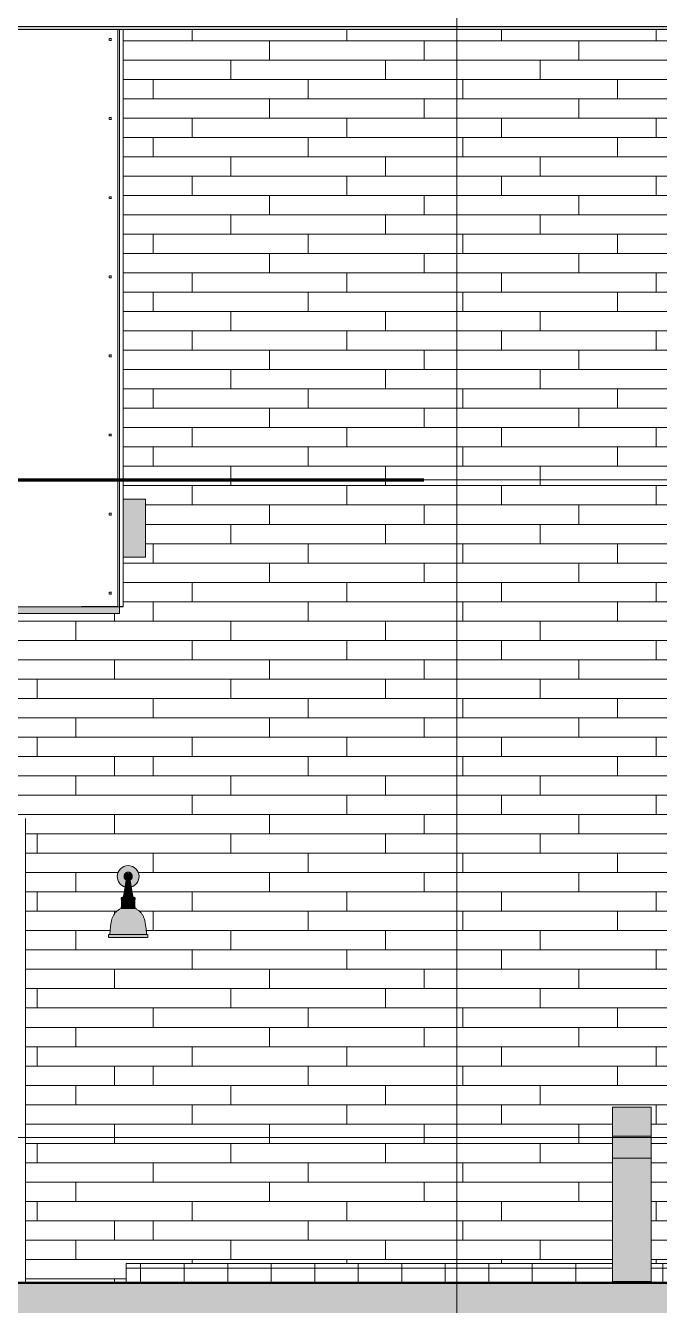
# Model space of a CAD drawing. Header units: inches. Extents: x 1750 to 8392, y -297 to 660.
# Drawn here: x 5437.1 to 5568.2, y -34.7 to 229.9 of the extents above; entities that cross this region are included whole.
import ezdxf

# ---------------------------------------------------------------- set-up
doc = ezdxf.new("R2010")
doc.units = ezdxf.units.IN
doc.header["$MEASUREMENT"] = 0
doc.linetypes.add('Grid Line 1_2_', pattern=[0.875, 0.5, -0.125, 0.125, -0.125])
for name, color, linetype, lineweight in [('0-4', 50, 'Continuous', 5), ('A-AREA', 32, 'Continuous', 70), ('A-CLNG-1', 13, 'Continuous', 5), ('A-CLNG-2', 13, 'Continuous', 9), ('A-FLOR-1', 9, 'Continuous', 5), ('A-FLOR-2', 7, 'Continuous', 9), ('A-FLOR-LEVL-1', 51, 'Grid Line 1_2_', 9), ('A-WALL-1', 113, 'Continuous', 9), ('A-WALL-PATT-1', 111, 'Continuous', 9), ('C-TOPO', 7, 'Continuous', 9), ('C-TOPO-1', 250, 'Continuous', 50), ('E-LITE-EQPM', 33, 'Continuous', 9), ('G-ANNO-SYMB-2', 111, 'Continuous', 9)]:
    doc.layers.add(name, color=color, linetype=linetype, lineweight=lineweight)

# ---------------------------------------------------------------- blocks, each defined once
blk = doc.blocks.new('CTR  - Topography_rvt-2-BUILDING ELEVATION - NORTH')
at = {"layer": 'C-TOPO'}
h = blk.add_hatch(dxfattribs=at)
h.set_pattern_fill('FP_39', color=256, style=0, pattern_type=2)
h.set_pattern_definition([(0, (12, 0), (24, 24), [24, -24]), (0, (12, 9), (24, 24), [24, -24]), (0, (12, 18), (24, 24), [24, -24]), (90, (15, 21), (-24, 24), [24, -24]), (90, (24, 21), (-24, 24), [24, -24]), (90, (33, 21), (-24, 24), [24, -24])])
h.paths.add_polyline_path([(-12266.27, -238.77), (-9756.5, -238.77), (-9756.5, -5.97), (-9850.93, -12.8), (-9884.03, -18), (-9993.08, -25.01), (-10043.15, -28.41), (-10085.62, -27.08), (-10085.62, -27.08), (-10090.52, -26.93), (-10093.89, -27.25), (-10098.38, -27.25), (-10127.62, -30), (-10150.81, -29.98), (-10171.39, -29.95), (-10408.3, -27.43), (-10466.25, -27.56), (-10486.95, -27.6), (-10517.54, -27.24), (-10524.96, -27.24), (-10534.89, -27.12), (-10585.35, -27.54), (-10642.59, -27.26), (-10678.15, -26.98), (-10823.04, -29.95), (-10860.56, -30), (-12280.07, -30), (-12280.07, -238.77), (-12266.59, -238.77)], flags=0)
for p, q in [((-11562.83, -30), (-11650.84, -30)), ((-11562.83, -30), (-11551.58, -30)), ((-11551.58, -30), (-11547.79, -30)), ((-11542.32, -30), (-11547.79, -30)), ((-11528.02, -30), (-11542.32, -30)), ((-11517.18, -30), (-11528.02, -30)), ((-11493.25, -30), (-11517.18, -30)), ((-11451.5, -30), (-11493.25, -30)), ((-11451.5, -30), (-11369.99, -30))]:
    blk.add_line(p, q, dxfattribs=at)
at = {"layer": 'C-TOPO-1'}
for p, q in [((-11562.83, -30), (-11650.84, -30)), ((-11551.58, -30), (-11562.83, -30)), ((-11547.79, -30), (-11551.58, -30)), ((-11542.32, -30), (-11547.79, -30)), ((-11528.02, -30), (-11542.32, -30)), ((-11517.18, -30), (-11528.02, -30)), ((-11493.25, -30), (-11517.18, -30)), ((-11451.5, -30), (-11493.25, -30)), ((-11369.99, -30), (-11451.5, -30))]:
    blk.add_line(p, q, dxfattribs=at)
blk = doc.blocks.new('CTR - 1st Phase -Stairs _ Elevators_rvt-2-BUILDING ELEVATION - NORTH')
at = {"layer": 'A-FLOR-1'}
blk.add_hatch(color=256, dxfattribs=at).paths.add_polyline_path([(-11547.04, 120), (-11542.99, 120), (-11542.99, 132), (-11547.59, 132), (-11547.59, 120)], flags=0)
at = {"layer": 'A-FLOR-2'}
for p, q in [((-11547.59, 132), (-11542.99, 132)), ((-11542.99, 132), (-11542.99, 120)), ((-11542.99, 120), (-11547.59, 120))]:
    blk.add_line(p, q, dxfattribs=at)
at = {"layer": 'A-FLOR-LEVL-1'}
for p, q in [((-12376.81, 136), (-9659.78, 136)), ((-12376.81, 0), (-9659.78, 0)), ((-12376.81, -30), (-9659.78, -30))]:
    blk.add_line(p, q, dxfattribs=at)
blk = doc.blocks.new('Basic Wall _ EXT - FIBER CEMENT - LARGE - ___-2505168-BUILDING ELEVATION - NORTH')
at = {"layer": 'A-WALL-1'}
h = blk.add_hatch(color=256, dxfattribs=at)
h.paths.add_polyline_path([(-9981.91, 229.15), (-9979.87, 229.15), (-9979.87, 229.73), (-10133.33, 229.73), (-10133.33, 229.5), (-10127.79, 229.5), (-10127.79, 229.15), (-10089.01, 229.15), (-10089.01, 229.5), (-10050.99, 229.5), (-10050.99, 229.15), (-10050.61, 229.15), (-10050.61, 229.5), (-10012.59, 229.5), (-10012.59, 229.15), (-9983.22, 229.15)], flags=0)
h.paths.add_polyline_path([(-12117.93, 229.15), (-12086, 229.15), (-12086, 229.5), (-12047.98, 229.5), (-12047.98, 229.15), (-12047.6, 229.15), (-12047.6, 229.5), (-12009.58, 229.5), (-12009.58, 229.15), (-12005.99, 229.15), (-12005.99, 229.73), (-12118.91, 229.73), (-12118.91, 229.15), (-12117.97, 229.15)], flags=0)
h.paths.add_polyline_path([(-11995.94, 229.15), (-11965.44, 229.15), (-11965.44, 229.73), (-11995.94, 229.73)], flags=0)
h.paths.add_polyline_path([(-11964.44, 229.15), (-11861.95, 229.15), (-11861.95, 229.73), (-11964.44, 229.73)], flags=0)
h.paths.add_polyline_path([(-11860.95, 229.15), (-11817.01, 229.15), (-11817.01, 229.5), (-11778.99, 229.5), (-11778.99, 229.15), (-11663.41, 229.15), (-11663.41, 229.5), (-11625.39, 229.5), (-11625.39, 229.15), (-11625.01, 229.15), (-11625.01, 229.5), (-11586.99, 229.5), (-11586.99, 229.15), (-11428.98, 229.15), (-11428.98, 229.73), (-11860.95, 229.73), (-11860.95, 229.5)], flags=0)
h.paths.add_polyline_path([(-11427.98, 229.15), (-11394.24, 229.15), (-11394.24, 229.5), (-11356.22, 229.5), (-11356.22, 229.15), (-11321.9, 229.15), (-11321.9, 229.73), (-11427.98, 229.73)], flags=0)
h.paths.add_polyline_path([(-11320.9, 229.15), (-11208.91, 229.15), (-11208.91, 229.73), (-11320.9, 229.73), (-11320.9, 229.5)], flags=0)
h.paths.add_polyline_path([(-10167.14, 229.15), (-10165.81, 229.15), (-10165.81, 229.5), (-10134.33, 229.5), (-10134.33, 229.73), (-10236.83, 229.73), (-10236.83, 229.15), (-10167.33, 229.15)], flags=0)
h.paths.add_polyline_path([(-10238.78, 229.15), (-10237.83, 229.15), (-10237.83, 229.73), (-11207.91, 229.73), (-11207.91, 229.15), (-11202.61, 229.15), (-11202.61, 229.5), (-11164.59, 229.5), (-11164.59, 229.15), (-11049.01, 229.15), (-11049.01, 229.5), (-11010.99, 229.5), (-11010.99, 229.15), (-11010.61, 229.15), (-11010.61, 229.5), (-10972.59, 229.5), (-10972.55, 229.15), (-10895.41, 229.15), (-10895.41, 229.5), (-10857.39, 229.5), (-10857.39, 229.15), (-10818.99, 229.15), (-10818.99, 229.5), (-10780.97, 229.5), (-10780.97, 229.15), (-10665.2, 229.15), (-10665.2, 229.5), (-10627.18, 229.5), (-10627.18, 229.15), (-10626.8, 229.15), (-10626.8, 229.5), (-10588.78, 229.5), (-10588.78, 229.15), (-10473.01, 229.15), (-10473.01, 229.5), (-10434.99, 229.5), (-10434.99, 229.15), (-10319.41, 229.15), (-10319.41, 229.5), (-10281.39, 229.5), (-10281.39, 229.15), (-10281.01, 229.15), (-10281.01, 229.5), (-10242.99, 229.5), (-10242.99, 229.15), (-10239.52, 229.15)], flags=0)
for p, q in [((-11860.95, 229.73), (-11428.98, 229.73)), ((-11586.99, 229.15), (-11428.98, 229.15))]:
    blk.add_line(p, q, dxfattribs=at)
blk = doc.blocks.new('Pathway_Cooper_McGraw-Edison _BSC-BRC_Round - Pathway_Cooper_McGraw-Edison _BSC-BRC_Round-V59-BUILDING ELEVATION - NORTH')
at = {"layer": 'E-LITE-EQPM'}
for points in [[(-12125.15, 0.28), (-12121.15, 0.28), (-12121.15, 6.28), (-12125.15, 6.28), (-12125.15, 0.54)], [(-12117.28, 0.28), (-12117.15, 0.28), (-12117.15, 6.28), (-12121.15, 6.28), (-12121.15, 0.28), (-12117.42, 0.28)], [(-12121.15, -4.22), (-12121.15, 0.28), (-12125.15, 0.28), (-12125.15, -4.22), (-12121.46, -4.22)], [(-12117.28, -4.22), (-12117.15, -4.22), (-12117.15, 0.28), (-12121.15, 0.28), (-12121.15, -4.22), (-12117.42, -4.22)], [(-12125.15, -29.72), (-12121.15, -29.72), (-12121.15, -4.22), (-12125.15, -4.22), (-12125.15, -23.39)], [(-12117.15, -29.72), (-12117.15, -4.22), (-12121.15, -4.22), (-12121.15, -29.72), (-12117.28, -29.72)]]:
    blk.add_hatch(color=256, dxfattribs=at).paths.add_polyline_path(points, flags=0)
for p, q in [((-12125.15, 6.28), (-12125.15, 0.28)), ((-12125.15, 6.28), (-12121.15, 6.28)), ((-12121.15, 6.28), (-12117.15, 6.28)), ((-12117.15, 0.28), (-12117.15, 6.28)), ((-12121.15, 0.28), (-12125.15, 0.28)), ((-12125.15, 0.28), (-12125.15, -4.22)), ((-12125.15, 0.28), (-12121.15, 0.28)), ((-12117.15, 0.28), (-12121.15, 0.28)), ((-12121.15, 0.28), (-12117.15, 0.28)), ((-12117.15, -4.22), (-12117.15, 0.28)), ((-12121.15, -4.22), (-12125.15, -4.22)), ((-12125.15, -4.22), (-12125.15, -29.72)), ((-12125.15, -4.22), (-12121.15, -4.22)), ((-12117.15, -4.22), (-12121.15, -4.22)), ((-12121.15, -4.22), (-12117.15, -4.22)), ((-12117.15, -29.72), (-12117.15, -4.22)), ((-12121.15, -29.72), (-12125.15, -29.72)), ((-12117.15, -29.72), (-12121.15, -29.72))]:
    blk.add_line(p, q, dxfattribs=at)
blk = doc.blocks.new('VISA-OW2400-02-SASS - OW2400-L30K-MVOLT-V72-BUILDING ELEVATION - NORTH')
at = {"layer": 'E-LITE-EQPM'}
h = blk.add_hatch(color=256, dxfattribs=at)
h.paths.add_polyline_path([(-11547.17, 51.83), (-11546.96, 53.24), (-11547.3, 53.55), (-11547.35, 53.68), (-11547.37, 53.69), (-11547.41, 54.05), (-11547.32, 54.32), (-11547.31, 54.38), (-11547.3, 54.44), (-11546.99, 54.73), (-11546.89, 54.75), (-11546.73, 54.85), (-11546.72, 54.79), (-11546.66, 54.77), (-11546.58, 54.71), (-11546.51, 54.77), (-11546.57, 54.79), (-11546.48, 54.85), (-11546.24, 54.71), (-11546.32, 54.83), (-11546.17, 54.75), (-11546.02, 54.65), (-11545.87, 54.46), (-11545.76, 54.19), (-11545.74, 54.02), (-11545.81, 53.66), (-11545.87, 53.63), (-11545.96, 53.41), (-11546.04, 53.35), (-11546.21, 53.22), (-11545.99, 51.83), (-11545.45, 52.05), (-11544.99, 52.41), (-11544.63, 52.88), (-11544.4, 53.42), (-11544.33, 54), (-11544.4, 54.58), (-11544.63, 55.13), (-11544.99, 55.59), (-11545.45, 55.95), (-11545.99, 56.17), (-11546.58, 56.25), (-11547.16, 56.17), (-11547.7, 55.95), (-11548.17, 55.59), (-11548.53, 55.13), (-11548.75, 54.58), (-11548.83, 54), (-11548.75, 53.42), (-11548.53, 52.88), (-11548.14, 52.39), (-11547.7, 52.05), (-11547.3, 51.89)], flags=0)
h.paths.add_polyline_path([(-11546.58, 54.77), (-11546.68, 54.79), (-11546.64, 54.87), (-11546.58, 54.77)], flags=0)
for points in [[(-11547, 49.93), (-11546.58, 49.93), (-11546.58, 53.22), (-11546.94, 53.22), (-11547.45, 49.93), (-11547.13, 49.93)], [(-11546.28, 53.22), (-11546.21, 53.22), (-11545.89, 53.53), (-11545.85, 53.67), (-11545.81, 53.67), (-11545.74, 53.82), (-11545.74, 54.02), (-11545.76, 54.19), (-11545.89, 54.5), (-11546.02, 54.65), (-11546.24, 54.8), (-11546.32, 54.81), (-11546.32, 54.75), (-11546.53, 54.84), (-11546.58, 54.77), (-11546.48, 54.77), (-11546.58, 54.67), (-11546.58, 53.22), (-11546.3, 53.22)], [(-11546.49, 49.93), (-11545.68, 49.93), (-11546.24, 53.22), (-11546.58, 53.22), (-11546.58, 49.93)], [(-11546.94, 49.29), (-11546.58, 49.29), (-11546.59, 49.54), (-11548.03, 49.54), (-11548.03, 49.29), (-11546.99, 49.29)], [(-11547.41, 47.41), (-11546.58, 47.41), (-11546.59, 47.66), (-11548.03, 47.66), (-11548.03, 47.41), (-11547.52, 47.41)], [(-11547.83, 47.72), (-11546.58, 47.72), (-11546.58, 49.22), (-11547.96, 49.22), (-11547.93, 47.72), (-11547.87, 47.72)], [(-11546.94, 49.54), (-11546.58, 49.54), (-11546.58, 49.65), (-11546.58, 49.67), (-11546.58, 49.7), (-11547.58, 49.67), (-11547.58, 49.65), (-11547.87, 49.62), (-11547.93, 49.54), (-11546.99, 49.54)], [(-11547.57, 49.22), (-11546.58, 49.22), (-11546.59, 49.29), (-11547.83, 49.29), (-11547.77, 49.22)], [(-11546.92, 47.66), (-11546.58, 47.67), (-11546.58, 47.72), (-11547.77, 47.72), (-11547.83, 47.66), (-11546.93, 47.66)], [(-11547.47, 49.74), (-11547.35, 49.73), (-11547.33, 49.71), (-11547.13, 49.72), (-11546.92, 49.72), (-11546.74, 49.7), (-11546.58, 49.73), (-11546.58, 49.93), (-11547.48, 49.93), (-11547.52, 49.81), (-11547.45, 49.81)], [(-11546.1, 49.7), (-11545.82, 49.72), (-11545.79, 49.75), (-11545.67, 49.74), (-11545.69, 49.77), (-11545.67, 49.81), (-11545.59, 49.78), (-11545.59, 49.8), (-11545.68, 49.93), (-11546.58, 49.93), (-11546.58, 49.7), (-11546.19, 49.71), (-11546.1, 49.7)], [(-11545.38, 49.54), (-11545.22, 49.54), (-11545.32, 49.64), (-11546.58, 49.7), (-11546.58, 49.67), (-11546.58, 49.65), (-11546.58, 49.54), (-11545.45, 49.54)], [(-11546.58, 49.29), (-11545.13, 49.29), (-11545.13, 49.54), (-11546.58, 49.54)], [(-11545.94, 49.22), (-11545.38, 49.22), (-11545.32, 49.29), (-11546.58, 49.29), (-11546.58, 49.22), (-11545.96, 49.22)], [(-11545.75, 47.72), (-11545.2, 47.72), (-11545.2, 49.22), (-11546.58, 49.22), (-11546.58, 47.72), (-11545.85, 47.72)], [(-11545.64, 47.66), (-11545.32, 47.66), (-11545.44, 47.72), (-11546.58, 47.72), (-11546.58, 47.66), (-11545.67, 47.66)], [(-11545.64, 47.41), (-11545.13, 47.41), (-11545.13, 47.66), (-11546.58, 47.66), (-11546.58, 47.41), (-11545.67, 47.41)], [(-11547.72, 44.85), (-11546.58, 44.85), (-11546.58, 47.41), (-11548.03, 47.41), (-11548.91, 46.8), (-11549.62, 45.93), (-11549.97, 44.85), (-11547.76, 44.85)], [(-11545.64, 44.85), (-11543.18, 44.85), (-11543.59, 46.01), (-11544.38, 46.91), (-11545.18, 47.41), (-11546.58, 47.41), (-11546.58, 44.85), (-11545.67, 44.85)], [(-11550.33, 41.98), (-11546.58, 41.98), (-11546.58, 44.85), (-11549.97, 44.85), (-11550.27, 43.24), (-11550.32, 42.42)], [(-11546.03, 41.98), (-11542.83, 41.98), (-11542.85, 42.79), (-11542.94, 43.6), (-11543.18, 44.85), (-11546.58, 44.85), (-11546.58, 41.98)], [(-11547.72, 41.38), (-11546.58, 41.38), (-11546.58, 41.98), (-11550.57, 41.98), (-11550.57, 41.38), (-11547.88, 41.38)], [(-11545.67, 41.38), (-11542.58, 41.38), (-11542.58, 41.98), (-11546.58, 41.98), (-11546.58, 41.38), (-11546.04, 41.38)]]:
    blk.add_hatch(color=256, dxfattribs=at).paths.add_polyline_path(points, flags=0)
h = blk.add_hatch(color=256, dxfattribs=at)
h.paths.add_polyline_path([(-11546.68, 53.22), (-11546.58, 53.22), (-11546.58, 54.71), (-11546.73, 54.79), (-11546.76, 54.79), (-11546.76, 54.84), (-11546.89, 54.79), (-11546.92, 54.79), (-11547.32, 54.41), (-11547.32, 54.32), (-11547.38, 54.2), (-11547.4, 53.97), (-11547.35, 53.68), (-11547.31, 53.65), (-11547.3, 53.54), (-11546.94, 53.22), (-11546.69, 53.22)], flags=0)
h.paths.add_polyline_path([(-11546.58, 54.77), (-11546.64, 54.87), (-11546.68, 54.79), (-11546.58, 54.77)], flags=0)
for p, q in [((-11547, 53.22), (-11547.52, 49.93)), ((-11546.58, 53.22), (-11546.94, 53.22)), ((-11546.21, 53.22), (-11546.58, 53.22)), ((-11545.63, 49.93), (-11546.15, 53.22)), ((-11548.03, 49.54), (-11548.03, 49.29)), ((-11546.58, 49.54), (-11548.03, 49.54)), ((-11548.03, 49.29), (-11547.96, 49.22)), ((-11546.58, 49.29), (-11548.03, 49.29)), ((-11547.96, 47.72), (-11548.03, 47.66)), ((-11548.03, 47.66), (-11548.03, 47.41)), ((-11546.58, 47.66), (-11548.03, 47.66)), ((-11547.96, 49.22), (-11547.96, 47.72)), ((-11546.58, 49.22), (-11547.96, 49.22)), ((-11546.58, 47.72), (-11547.96, 47.72)), ((-11546.58, 49.7), (-11547.69, 49.7)), ((-11547.52, 49.7), (-11547.26, 49.7)), ((-11546.58, 49.93), (-11547.48, 49.93)), ((-11545.68, 49.93), (-11546.58, 49.93)), ((-11545.46, 49.7), (-11546.58, 49.7)), ((-11545.13, 49.54), (-11546.58, 49.54)), ((-11545.13, 49.29), (-11546.58, 49.29)), ((-11545.2, 49.22), (-11546.58, 49.22)), ((-11545.2, 47.72), (-11546.58, 47.72)), ((-11545.13, 47.66), (-11546.58, 47.66)), ((-11545.89, 49.7), (-11545.46, 49.7)), ((-11545.67, 49.93), (-11545.67, 49.93)), ((-11545.2, 49.22), (-11545.13, 49.29)), ((-11545.2, 47.72), (-11545.2, 49.22)), ((-11545.13, 47.66), (-11545.2, 47.72)), ((-11545.13, 49.29), (-11545.13, 49.54)), ((-11545.13, 47.41), (-11545.13, 47.66)), ((-11546.58, 47.41), (-11548.03, 47.41)), ((-11545.13, 47.41), (-11546.58, 47.41)), ((-11550.63, 41.98), (-11550.63, 41.38)), ((-11550.57, 41.98), (-11546.58, 41.98)), ((-11546.58, 41.38), (-11550.57, 41.38)), ((-11546.58, 41.98), (-11542.58, 41.98)), ((-11542.58, 41.38), (-11546.58, 41.38)), ((-11542.52, 41.38), (-11542.52, 41.98))]:
    blk.add_line(p, q, dxfattribs=at)
at = {"layer": 'E-LITE-EQPM', "flags": 128}
for points in [[(-11547, 53.22), (-11547.03, 53.24), (-11547.06, 53.26), (-11547.09, 53.29), (-11547.12, 53.31), (-11547.15, 53.34), (-11547.17, 53.36), (-11547.2, 53.39), (-11547.22, 53.42), (-11547.24, 53.45), (-11547.26, 53.48), (-11547.28, 53.51), (-11547.3, 53.54), (-11547.32, 53.57), (-11547.34, 53.6), (-11547.35, 53.64), (-11547.37, 53.67), (-11547.38, 53.71), (-11547.39, 53.74), (-11547.4, 53.78), (-11547.41, 53.81), (-11547.42, 53.85), (-11547.42, 53.89), (-11547.42, 53.92), (-11547.43, 53.96), (-11547.43, 54), (-11547.43, 54.03), (-11547.43, 54.07), (-11547.42, 54.11), (-11547.42, 54.14), (-11547.41, 54.18), (-11547.4, 54.22), (-11547.39, 54.25), (-11547.38, 54.29), (-11547.37, 54.32), (-11547.36, 54.36), (-11547.34, 54.39), (-11547.33, 54.42), (-11547.31, 54.46), (-11547.29, 54.49), (-11547.27, 54.52), (-11547.25, 54.55), (-11547.23, 54.58), (-11547.2, 54.61), (-11547.18, 54.63), (-11547.15, 54.66), (-11547.13, 54.68), (-11547.1, 54.71), (-11547.07, 54.73), (-11547.04, 54.75), (-11547.01, 54.77), (-11546.98, 54.79), (-11546.95, 54.81), (-11546.91, 54.83), (-11546.88, 54.84), (-11546.84, 54.86), (-11546.81, 54.87), (-11546.78, 54.88), (-11546.74, 54.89), (-11546.7, 54.9), (-11546.67, 54.91), (-11546.63, 54.91), (-11546.59, 54.92), (-11546.58, 54.92)], [(-11546.58, 54.92), (-11546.54, 54.92), (-11546.5, 54.91), (-11546.47, 54.91), (-11546.43, 54.9), (-11546.4, 54.89), (-11546.36, 54.88), (-11546.33, 54.87), (-11546.29, 54.85), (-11546.26, 54.84), (-11546.22, 54.82), (-11546.19, 54.8), (-11546.16, 54.78), (-11546.13, 54.76), (-11546.1, 54.74), (-11546.07, 54.72), (-11546.04, 54.7), (-11546.01, 54.67), (-11545.99, 54.65), (-11545.96, 54.62), (-11545.94, 54.59), (-11545.92, 54.56), (-11545.89, 54.53), (-11545.87, 54.5), (-11545.85, 54.47), (-11545.84, 54.44), (-11545.82, 54.41), (-11545.8, 54.37), (-11545.79, 54.34), (-11545.78, 54.3), (-11545.77, 54.27), (-11545.76, 54.23), (-11545.75, 54.2), (-11545.74, 54.16), (-11545.73, 54.12), (-11545.73, 54.09), (-11545.73, 54.05), (-11545.73, 54.01), (-11545.73, 53.98), (-11545.73, 53.94), (-11545.73, 53.9), (-11545.74, 53.87), (-11545.74, 53.83), (-11545.75, 53.79), (-11545.76, 53.76), (-11545.77, 53.72), (-11545.78, 53.69), (-11545.79, 53.65), (-11545.81, 53.62), (-11545.82, 53.59), (-11545.84, 53.55), (-11545.86, 53.52), (-11545.88, 53.49), (-11545.9, 53.46), (-11545.92, 53.43), (-11545.95, 53.4), (-11545.97, 53.38), (-11546, 53.35), (-11546.02, 53.32), (-11546.05, 53.3), (-11546.08, 53.28), (-11546.11, 53.25), (-11546.14, 53.23), (-11546.15, 53.22)], [(-11548.03, 49.54), (-11548.01, 49.56), (-11548, 49.57), (-11547.99, 49.58), (-11547.98, 49.59), (-11547.96, 49.61), (-11547.95, 49.62), (-11547.93, 49.63), (-11547.92, 49.64), (-11547.9, 49.65), (-11547.89, 49.66), (-11547.87, 49.66), (-11547.85, 49.67), (-11547.84, 49.68), (-11547.82, 49.68), (-11547.8, 49.69), (-11547.78, 49.69), (-11547.77, 49.7), (-11547.75, 49.7), (-11547.75, 49.7)], [(-11547.75, 49.7), (-11547.74, 49.7), (-11547.73, 49.7), (-11547.72, 49.7), (-11547.71, 49.71), (-11547.7, 49.71), (-11547.69, 49.71), (-11547.69, 49.71), (-11547.68, 49.71), (-11547.67, 49.72), (-11547.66, 49.72), (-11547.65, 49.72), (-11547.64, 49.73), (-11547.64, 49.73), (-11547.63, 49.74), (-11547.62, 49.74), (-11547.61, 49.75), (-11547.61, 49.75), (-11547.6, 49.76), (-11547.59, 49.76), (-11547.59, 49.77), (-11547.58, 49.78), (-11547.57, 49.78), (-11547.57, 49.79), (-11547.56, 49.8), (-11547.56, 49.81), (-11547.55, 49.81), (-11547.55, 49.82), (-11547.54, 49.83), (-11547.54, 49.84), (-11547.54, 49.85), (-11547.53, 49.85), (-11547.53, 49.86), (-11547.53, 49.87), (-11547.53, 49.88), (-11547.53, 49.89), (-11547.52, 49.9), (-11547.52, 49.91), (-11547.52, 49.92), (-11547.52, 49.93), (-11547.52, 49.93)], [(-11545.63, 49.93), (-11545.63, 49.92), (-11545.63, 49.91), (-11545.63, 49.9), (-11545.63, 49.89), (-11545.63, 49.88), (-11545.63, 49.87), (-11545.62, 49.87), (-11545.62, 49.86), (-11545.62, 49.85), (-11545.61, 49.84), (-11545.61, 49.83), (-11545.61, 49.82), (-11545.6, 49.82), (-11545.6, 49.81), (-11545.59, 49.8), (-11545.59, 49.79), (-11545.58, 49.79), (-11545.58, 49.78), (-11545.57, 49.77), (-11545.56, 49.77), (-11545.56, 49.76), (-11545.55, 49.75), (-11545.54, 49.75), (-11545.54, 49.74), (-11545.53, 49.74), (-11545.52, 49.73), (-11545.51, 49.73), (-11545.5, 49.72), (-11545.5, 49.72), (-11545.49, 49.72), (-11545.48, 49.71), (-11545.47, 49.71), (-11545.46, 49.71), (-11545.45, 49.71), (-11545.44, 49.71), (-11545.44, 49.7), (-11545.43, 49.7), (-11545.42, 49.7), (-11545.41, 49.7), (-11545.41, 49.7)], [(-11545.41, 49.7), (-11545.39, 49.7), (-11545.37, 49.69), (-11545.35, 49.69), (-11545.34, 49.68), (-11545.32, 49.68), (-11545.3, 49.67), (-11545.29, 49.66), (-11545.27, 49.66), (-11545.25, 49.65), (-11545.24, 49.64), (-11545.22, 49.63), (-11545.21, 49.62), (-11545.19, 49.61), (-11545.18, 49.59), (-11545.17, 49.58), (-11545.15, 49.57), (-11545.14, 49.56), (-11545.13, 49.54), (-11545.13, 49.54)], [(-11550.03, 44.85), (-11550, 44.99), (-11549.96, 45.12), (-11549.92, 45.26), (-11549.87, 45.4), (-11549.82, 45.53), (-11549.76, 45.66), (-11549.7, 45.79), (-11549.63, 45.91), (-11549.56, 46.04), (-11549.48, 46.16), (-11549.4, 46.28), (-11549.32, 46.39), (-11549.22, 46.5), (-11549.13, 46.61), (-11549.03, 46.71), (-11548.93, 46.81), (-11548.82, 46.9), (-11548.71, 46.99), (-11548.59, 47.08), (-11548.47, 47.16), (-11548.35, 47.23), (-11548.23, 47.3), (-11548.1, 47.37), (-11548.03, 47.41)], [(-11545.13, 47.41), (-11545, 47.34), (-11544.87, 47.28), (-11544.75, 47.2), (-11544.63, 47.12), (-11544.51, 47.04), (-11544.4, 46.95), (-11544.29, 46.86), (-11544.18, 46.77), (-11544.08, 46.67), (-11543.98, 46.56), (-11543.89, 46.45), (-11543.8, 46.34), (-11543.72, 46.23), (-11543.64, 46.11), (-11543.56, 45.99), (-11543.49, 45.86), (-11543.43, 45.74), (-11543.37, 45.61), (-11543.31, 45.47), (-11543.26, 45.34), (-11543.22, 45.2), (-11543.18, 45.07), (-11543.14, 44.93), (-11543.13, 44.85)], [(-11550.38, 41.98), (-11550.32, 42.83), (-11550.22, 43.68), (-11550.09, 44.52), (-11550.03, 44.85)], [(-11543.13, 44.85), (-11542.98, 44), (-11542.87, 43.16), (-11542.79, 42.3), (-11542.77, 41.98)]]:
    blk.add_lwpolyline(points, dxfattribs=at)
at = {"layer": 'E-LITE-EQPM'}
for start, end in [(360, 180), (180, 254.7454), (285.2546, 360)]:
    blk.add_arc((-11546.58, 54), 2.25, start, end, dxfattribs=at)

msp = doc.modelspace()

# ---------------------------------------------------------------- hatches: boundary and pattern name
at = {"layer": 'A-CLNG-1'}
msp.add_hatch(color=256, dxfattribs=at).paths.add_polyline_path([(5434.5617, 108.375), (5456.5392, 108.375), (5456.5392, 109.75), (4886.5392, 109.75), (4886.5392, 108.375), (5426.9802, 108.375)], flags=0)
at = {"layer": 'A-WALL-PATT-1'}
h = msp.add_hatch(dxfattribs=at)
h.set_pattern_fill('FP_33', color=256, style=0, pattern_type=2)
h.set_pattern_definition([(0, (6993.84, 112.3), (-38.4, 120.375), [0.392, -38.007]), (0, (6993.84, 112.7), (-38.4, 120.375), [0.392, -38.007]), (0, (6993.84, 128.66), (-38.4, 120.375), [0.392, -38.007]), (0, (6993.84, 129.05), (-38.4, 120.375), [0.392, -38.007]), (0, (6993.84, 145.02), (-38.4, 120.375), [0.392, -38.007]), (0, (6993.84, 145.41), (-38.4, 120.375), [0.392, -38.007]), (0, (6993.84, 161.38), (-38.4, 120.375), [0.392, -38.007]), (0, (6993.84, 161.77), (-38.4, 120.375), [0.392, -38.007]), (0, (6993.84, 177.73), (-38.4, 120.375), [0.392, -38.007]), (0, (6993.84, 178.12), (-38.4, 120.375), [0.392, -38.007]), (0, (6993.84, 194.09), (-38.4, 120.375), [0.392, -38.007]), (0, (6993.84, 194.48), (-38.4, 120.375), [0.392, -38.007]), (0, (6993.84, 210.45), (-38.4, 120.375), [0.392, -38.007]), (0, (6993.84, 210.84), (-38.4, 120.375), [0.392, -38.007]), (0, (6993.84, 226.8), (-38.4, 120.375), [0.392, -38.007]), (0, (6993.84, 227.2), (-38.4, 120.375), [0.392, -38.007]), (0, (7011.29, 112.3), (-38.4, 120.375), [0.392, -38.007]), (0, (7011.29, 112.7), (-38.4, 120.375), [0.392, -38.007]), (0, (7011.29, 128.66), (-38.4, 120.375), [0.392, -38.007]), (0, (7011.29, 129.05), (-38.4, 120.375), [0.392, -38.007]), (0, (7011.29, 145.02), (-38.4, 120.375), [0.392, -38.007]), (0, (7011.29, 145.41), (-38.4, 120.375), [0.392, -38.007]), (0, (7011.29, 161.38), (-38.4, 120.375), [0.392, -38.007]), (0, (7011.29, 161.77), (-38.4, 120.375), [0.392, -38.007]), (0, (7011.29, 177.73), (-38.4, 120.375), [0.392, -38.007]), (0, (7011.29, 178.12), (-38.4, 120.375), [0.392, -38.007]), (0, (7011.29, 194.09), (-38.4, 120.375), [0.392, -38.007]), (0, (7011.29, 194.48), (-38.4, 120.375), [0.392, -38.007]), (0, (7011.29, 210.45), (-38.4, 120.375), [0.392, -38.007]), (0, (7011.29, 210.84), (-38.4, 120.375), [0.392, -38.007]), (0, (7011.29, 226.8), (-38.4, 120.375), [0.392, -38.007]), (0, (7011.29, 227.2), (-38.4, 120.375), [0.392, -38.007]), (0, (7028.74, 112.3), (-38.4, 120.375), [0.392, -38.007]), (0, (7028.74, 112.7), (-38.4, 120.375), [0.392, -38.007]), (0, (7028.74, 128.66), (-38.4, 120.375), [0.392, -38.007]), (0, (7028.74, 129.05), (-38.4, 120.375), [0.392, -38.007]), (0, (7028.74, 145.02), (-38.4, 120.375), [0.392, -38.007]), (0, (7028.74, 145.41), (-38.4, 120.375), [0.392, -38.007]), (0, (7028.74, 161.38), (-38.4, 120.375), [0.392, -38.007]), (0, (7028.74, 161.77), (-38.4, 120.375), [0.392, -38.007]), (0, (7028.74, 177.73), (-38.4, 120.375), [0.392, -38.007]), (0, (7028.74, 178.12), (-38.4, 120.375), [0.392, -38.007]), (0, (7028.74, 194.09), (-38.4, 120.375), [0.392, -38.007]), (0, (7028.74, 194.48), (-38.4, 120.375), [0.392, -38.007]), (0, (7028.74, 210.45), (-38.4, 120.375), [0.392, -38.007]), (0, (7028.74, 210.84), (-38.4, 120.375), [0.392, -38.007]), (0, (7028.74, 226.8), (-38.4, 120.375), [0.392, -38.007]), (0, (7028.74, 227.2), (-38.4, 120.375), [0.392, -38.007]), (90, (6992.1, 109.75), (-38.4, 2e-15), [120, -0.375]), (90, (6992.477, 109.75), (-38.4, 2e-15), [120, -0.375]), (90, (6993.843, 112.304), (-38.4, 2e-15), [0.392, -119.982]), (90, (6993.843, 128.66), (-38.4, 2e-15), [0.392, -119.982]), (90, (6993.843, 145.018), (-38.4, 2e-15), [0.392, -119.982]), (90, (6993.843, 161.375), (-38.4, 2e-15), [0.392, -119.982]), (90, (6993.843, 177.732), (-38.4, 2e-15), [0.392, -119.982]), (90, (6993.843, 194.09), (-38.4, 2e-15), [0.392, -119.982]), (90, (6993.843, 210.447), (-38.4, 2e-15), [0.392, -119.982]), (90, (6993.843, 226.804), (-38.4, 2e-15), [0.392, -119.982]), (90, (6994.236, 112.304), (-38.4, 2e-15), [0.392, -119.982]), (90, (6994.236, 128.66), (-38.4, 2e-15), [0.392, -119.982]), (90, (6994.236, 145.018), (-38.4, 2e-15), [0.392, -119.982]), (90, (6994.236, 161.375), (-38.4, 2e-15), [0.392, -119.982]), (90, (6994.236, 177.732), (-38.4, 2e-15), [0.392, -119.982]), (90, (6994.236, 194.09), (-38.4, 2e-15), [0.392, -119.982]), (90, (6994.236, 210.447), (-38.4, 2e-15), [0.392, -119.982]), (90, (6994.236, 226.804), (-38.4, 2e-15), [0.392, -119.982]), (90, (7011.293, 112.304), (-38.4, 2e-15), [0.392, -119.982]), (90, (7011.293, 128.66), (-38.4, 2e-15), [0.392, -119.982]), (90, (7011.293, 145.018), (-38.4, 2e-15), [0.392, -119.982]), (90, (7011.293, 161.375), (-38.4, 2e-15), [0.392, -119.982]), (90, (7011.293, 177.732), (-38.4, 2e-15), [0.392, -119.982]), (90, (7011.293, 194.09), (-38.4, 2e-15), [0.392, -119.982]), (90, (7011.293, 210.447), (-38.4, 2e-15), [0.392, -119.982]), (90, (7011.293, 226.804), (-38.4, 2e-15), [0.392, -119.982]), (90, (7011.686, 112.304), (-38.4, 2e-15), [0.392, -119.982]), (90, (7011.686, 128.66), (-38.4, 2e-15), [0.392, -119.982]), (90, (7011.686, 145.018), (-38.4, 2e-15), [0.392, -119.982]), (90, (7011.686, 161.375), (-38.4, 2e-15), [0.392, -119.982]), (90, (7011.686, 177.732), (-38.4, 2e-15), [0.392, -119.982]), (90, (7011.686, 194.09), (-38.4, 2e-15), [0.392, -119.982]), (90, (7011.686, 210.447), (-38.4, 2e-15), [0.392, -119.982]), (90, (7011.686, 226.804), (-38.4, 2e-15), [0.392, -119.982]), (90, (7028.743, 112.304), (-38.4, 2e-15), [0.392, -119.982]), (90, (7028.743, 128.66), (-38.4, 2e-15), [0.392, -119.982]), (90, (7028.743, 145.018), (-38.4, 2e-15), [0.392, -119.982]), (90, (7028.743, 161.375), (-38.4, 2e-15), [0.392, -119.982]), (90, (7028.743, 177.732), (-38.4, 2e-15), [0.392, -119.982]), (90, (7028.743, 194.09), (-38.4, 2e-15), [0.392, -119.982]), (90, (7028.743, 210.447), (-38.4, 2e-15), [0.392, -119.982]), (90, (7028.743, 226.804), (-38.4, 2e-15), [0.392, -119.982]), (90, (7029.136, 112.304), (-38.4, 2e-15), [0.392, -119.982]), (90, (7029.136, 128.66), (-38.4, 2e-15), [0.392, -119.982]), (90, (7029.136, 145.018), (-38.4, 2e-15), [0.392, -119.982]), (90, (7029.136, 161.375), (-38.4, 2e-15), [0.392, -119.982]), (90, (7029.136, 177.732), (-38.4, 2e-15), [0.392, -119.982]), (90, (7029.136, 194.09), (-38.4, 2e-15), [0.392, -119.982]), (90, (7029.136, 210.447), (-38.4, 2e-15), [0.392, -119.982]), (90, (7029.136, 226.804), (-38.4, 2e-15), [0.392, -119.982]), (180, (7030.5, 109.38), (-38.4, 120.375), [38.025, -0.375]), (180, (7030.5, 109.75), (-38.4, 120.375), [38.025, -0.375])])
h.paths.add_polyline_path([(5448.6642, 109.75), (5457.2892, 109.75), (5457.2892, 229.1487), (5448.6642, 229.1487), (5448.6642, 120)], flags=0)
h = msp.add_hatch(dxfattribs=at)
h.set_pattern_fill('FP_55', color=256, style=0, pattern_type=2)
h.set_pattern_definition([(0, (5519.5016, -33.2), (0, 4), []), (90, (5519.502, -33.2), (-8, 8), [4, -28]), (90, (5535.502, -29.2), (-8, 8), [4, -28])])
h.paths.add_polyline_path([(5458.775, 49.7022), (5458.3934, 49.7149), (5458.586, 49.7022), (5458.7738, 49.7022)], flags=0)
h.paths.add_polyline_path([(5510.0628, -26), (5558.4591, -26), (5558.4591, 6.2807), (5566.4591, 6.2807), (5566.4591, -26), (5569.8892, -26), (5569.8892, -0.5521), (5570.3892, -0.5521), (5570.3589, 11.4824), (5570.2397, 11.6665), (5570.1648, 11.8809), (5570.1392, 12.5034), (5570.1648, 33.3411), (5570.2397, 33.5555), (5570.4562, 33.8281), (5570.6392, 33.9423), (5570.778, 33.9826), (5571.0005, 33.9826), (5571.201, 33.912), (5571.3397, 33.8122), (5571.4196, 33.7396), (5571.5387, 33.5555), (5571.6137, 33.3411), (5571.6392, 33.111), (5571.6137, 11.8809), (5571.457, 11.5402), (5571.3892, 11.395), (5571.3892, -0.5521), (5577.8892, -0.5521), (5577.8892, 108.375), (5571.2392, 108.375), (5571.2392, 109.75), (5570.4892, 109.75), (5570.4892, 229.1487), (5457.2892, 229.1487), (5457.2892, 132), (5461.8892, 132), (5461.8892, 120), (5457.2892, 120), (5457.2892, 109.75), (5457.8892, 109.75), (5457.8892, 56.1957), (5458.3017, 56.25), (5458.8841, 56.1733), (5459.4267, 55.9486), (5459.8927, 55.591), (5460.2503, 55.125), (5460.4751, 54.5823), (5460.5517, 54), (5460.4751, 53.4177), (5460.2503, 52.875), (5459.8927, 52.409), (5459.4267, 52.0514), (5458.8939, 51.8267), (5459.2453, 49.8641), (5459.2434, 49.7994), (5459.1469, 49.7967), (5459.1469, 49.751), (5459.1469, 49.7082), (5458.7995, 49.707), (5458.9925, 49.702), (5459.5907, 49.6186), (5459.6833, 49.5413), (5459.7508, 49.5413), (5459.7508, 49.2913), (5459.5567, 49.2913), (5459.4982, 49.2238), (5459.6833, 49.2238), (5459.6538, 47.7238), (5459.4982, 47.7238), (5459.5907, 47.6562), (5459.7508, 47.6562), (5459.7508, 47.4062), (5460.6269, 46.8113), (5461.3463, 45.926), (5461.7352, 44.662), (5461.9786, 43.4177), (5462.0506, 41.9781), (5462.2968, 41.9781), (5462.2968, 41.384), (5457.8892, 41.384), (5457.8892, -26)], flags=0)
h = msp.add_hatch(dxfattribs=at)
h.set_pattern_fill('FP_42', color=256, style=0, pattern_type=2)
h.set_pattern_definition([(0, (4919.5016, -29.2), (0, 4), []), (90, (4919.502, -29.2), (-8, 8), [4, -28]), (90, (4935.502, -25.2), (-8, 8), [4, -28])])
h.paths.add_polyline_path([(5177.8892, -30), (5177.8892, 58), (5217.8892, 58), (5217.8892, -30), (5245.0892, -30), (5245.0892, 66), (5437.0892, 66), (5437.0892, -30), (5457.8892, -30), (5457.8892, 41.384), (5454.3067, 41.384), (5454.3067, 41.9781), (5454.5529, 41.9781), (5454.6092, 43.2383), (5454.6249, 43.4177), (5455.005, 45.1541), (5455.2665, 45.9544), (5456.0855, 46.8954), (5456.8526, 47.4062), (5456.8526, 47.6562), (5457.0468, 47.6562), (5457.1053, 47.7238), (5456.9202, 47.7238), (5456.9497, 49.2238), (5457.1053, 49.2238), (5457.0127, 49.2913), (5456.8526, 49.2913), (5456.8526, 49.5413), (5456.9497, 49.5413), (5457.0468, 49.6382), (5457.6958, 49.7271), (5457.5506, 49.7102), (5457.5332, 49.744), (5457.5074, 49.7609), (5457.4114, 49.744), (5457.4027, 49.8142), (5457.3581, 49.832), (5457.4027, 49.9275), (5457.7102, 51.8305), (5457.1767, 52.0514), (5456.7107, 52.409), (5456.3532, 52.875), (5456.1284, 53.4177), (5456.0517, 54), (5456.1284, 54.5823), (5456.3532, 55.125), (5456.7107, 55.591), (5457.1767, 55.9486), (5457.7194, 56.1733), (5457.8892, 56.1957), (5457.8892, 109.75), (5456.5392, 109.716), (5456.5392, 108.375), (4915.1892, 108.375), (4915.1892, 36), (4920.5392, 36), (4920.5392, -4), (4922.2933, -4), (4925.7852, -2.2874), (4931.0461, 0), (5121.092, 0), (5127.385, -4), (5132.0263, -4), (5154.6892, -17.6172), (5154.6892, 6.2807), (5162.6892, 6.2807), (5162.6892, -22.4241), (5173.8892, -29.1538), (5173.8892, -30)], flags=0)
h.paths.add_polyline_path([(5033.5134, 13.9375), (4995.49, 13.9375), (4995.49, 92.25), (5071.5384, 92.25), (5071.5384, 13.9375), (5033.515, 13.9375)], flags=0)
h.paths.add_polyline_path([(4936.4862, 13.9375), (4934.6112, 13.9375), (4934.6112, 92.25), (4972.6347, 92.25), (4972.6347, 13.9375), (4941.6757, 13.9375)], flags=0)
h.paths.add_polyline_path([(5228.3625, 49.7022), (5227.9809, 49.7149), (5228.1735, 49.7022), (5228.3613, 49.7022)], flags=0)
h.paths.add_polyline_path([(5230.3689, 41.384), (5223.8942, 41.384), (5223.8942, 41.9781), (5224.1404, 41.9781), (5224.1967, 43.2383), (5224.2124, 43.4177), (5224.5925, 45.1541), (5224.854, 45.9544), (5225.673, 46.8954), (5226.4401, 47.4062), (5226.4401, 47.6562), (5226.6343, 47.6562), (5226.6928, 47.7238), (5226.5077, 47.7238), (5226.5372, 49.2238), (5226.6928, 49.2238), (5226.6002, 49.2913), (5226.4401, 49.2913), (5226.4401, 49.5413), (5226.5372, 49.5413), (5226.6343, 49.6382), (5227.2833, 49.7271), (5227.1381, 49.7102), (5227.1207, 49.744), (5227.0949, 49.7609), (5226.9989, 49.744), (5226.9902, 49.8142), (5226.9456, 49.832), (5226.9902, 49.9275), (5227.2977, 51.8305), (5226.7642, 52.0514), (5226.2982, 52.409), (5225.9407, 52.875), (5225.7159, 53.4177), (5225.6392, 54), (5225.7159, 54.5823), (5225.9407, 55.125), (5226.2982, 55.591), (5226.7642, 55.9486), (5227.3069, 56.1733), (5227.8892, 56.25), (5228.4716, 56.1733), (5229.0142, 55.9486), (5229.4802, 55.591), (5229.8378, 55.125), (5230.0626, 54.5823), (5230.1392, 54), (5230.0626, 53.4177), (5229.8378, 52.875), (5229.4802, 52.409), (5229.0142, 52.0514), (5228.4814, 51.8267), (5228.8328, 49.8641), (5228.8309, 49.7994), (5228.7344, 49.7967), (5228.7344, 49.751), (5228.7344, 49.7082), (5228.387, 49.707), (5228.58, 49.702), (5229.1782, 49.6186), (5229.2904, 49.5413), (5229.3383, 49.5413), (5229.3383, 49.2913), (5229.1442, 49.2913), (5229.0857, 49.2238), (5229.2708, 49.2238), (5229.2413, 47.7238), (5229.0857, 47.7238), (5229.1824, 47.6562), (5229.3383, 47.6562), (5229.3383, 47.4062), (5230.2144, 46.8113), (5230.9338, 45.926), (5231.3227, 44.662), (5231.5661, 43.4177), (5231.6381, 41.9781), (5231.8843, 41.9781), (5231.8843, 41.384), (5230.4968, 41.384)], flags=0)
h = msp.add_hatch(dxfattribs=at)
h.set_pattern_fill('FP_50', color=256, style=0, pattern_type=2)
h.set_pattern_definition([(0, (17016.879, 0), (0, 9), []), (90, (17016.879, 0), (-9, 6e-16), [])])
h.paths.add_polyline_path([(5173.8892, -30), (5173.8892, -29.1538), (5162.6892, -22.4241), (5162.6892, -26.4404), (5168.2893, -30), (5173.8504, -30)], flags=0)
h.paths.add_polyline_path([(5552.8543, -30), (5569.8892, -30), (5569.8892, -26), (5566.4591, -26), (5566.4591, -29.7193), (5558.4591, -29.7193), (5558.4591, -26), (5457.8892, -26), (5457.8892, -30), (5513.4234, -30)], flags=0)
h.paths.add_polyline_path([(5154.6892, -21.3554), (5154.6892, -17.6172), (5150.3334, -15), (5144.6906, -15)], flags=0)
h.paths.add_polyline_path([(5986.5939, -19.8417), (5991.7642, -19.8417), (5991.7642, -15), (5885.9778, -15), (5943.7642, -19.8417), (5974.5384, -19.8417)], flags=0)

# ---------------------------------------------------------------- linework, layer by layer
at = {"layer": 'A-AREA'}
msp.add_line((5399.4267, 136), (5519.4267, 136), dxfattribs=at)
at = {"layer": 'A-CLNG-2'}
for q in [(5456.5392, 109.75), (4886.5392, 108.375)]:
    msp.add_line((5456.5392, 108.375), q, dxfattribs=at)
at = {"layer": 'A-FLOR-LEVL-1'}
for p, q in [((4628.8196, 136), (7344.3503, 136)), ((4628.8196, 0), (7344.3503, 0)), ((4628.8196, -30), (7344.3503, -30))]:
    msp.add_line(p, q, dxfattribs=at)
at = {"layer": 'A-WALL-1'}
for p, q in [((5457.2892, 229.1487), (5457.2892, 109.75)), ((5302.5009, 109.75), (5457.2892, 109.75)), ((5437.0892, 66), (5437.0892, -30)), ((5457.8892, -30), (5457.8892, -26)), ((5457.8892, -26), (5558.4591, -26)), ((5566.4591, -26), (5569.8892, -26))]:
    msp.add_line(p, q, dxfattribs=at)
at = {"layer": 'G-ANNO-SYMB-2'}
msp.add_line((5526.283, 526.9531), (5526.283, -74.9782), dxfattribs=at)

# ---------------------------------------------------------------- block references
at = {"layer": '0-4'}
for name in ['CTR - 1st Phase -Stairs _ Elevators_rvt-2-BUILDING ELEVATION - NORTH', 'CTR  - Topography_rvt-2-BUILDING ELEVATION - NORTH']:
    msp.add_blockref(name, (17004.8786, 0), dxfattribs=at)
at = {"layer": 'A-WALL-1'}
msp.add_blockref('Basic Wall _ EXT - FIBER CEMENT - LARGE - ___-2505168-BUILDING ELEVATION - NORTH', (17004.8786, 0), dxfattribs=at)
at = {"layer": 'E-LITE-EQPM'}
for name, p in [('VISA-OW2400-02-SASS - OW2400-L30K-MVOLT-V72-BUILDING ELEVATION - NORTH', (17004.8786, 0)), ('Pathway_Cooper_McGraw-Edison _BSC-BRC_Round - Pathway_Cooper_McGraw-Edison _BSC-BRC_Round-V59-BUILDING ELEVATION - NORTH', (17683.6069, 0))]:
    msp.add_blockref(name, p, dxfattribs=at)

doc.saveas('drawing.dxf')
